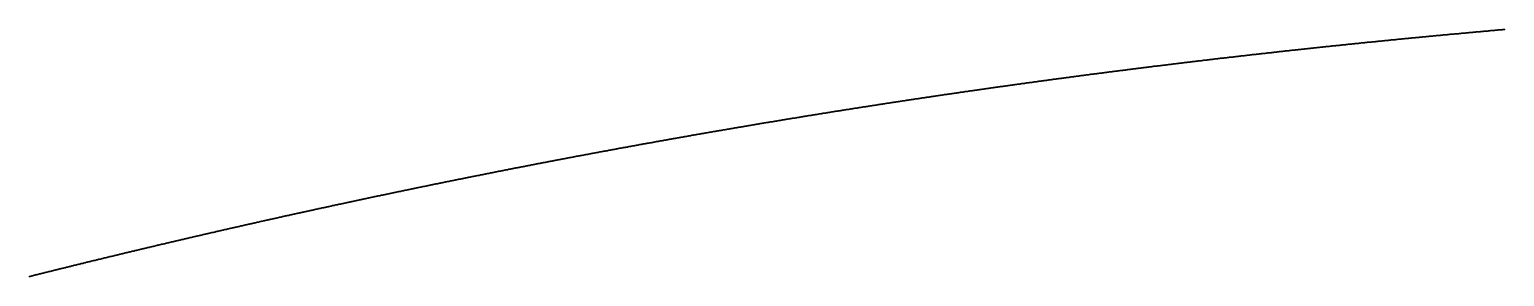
# Model space of a CAD drawing. Header units: metres. Extents: x 0 to 360, y 0 to 49.
# Drawn here: x 123.76 to 135, y 47.16 to 49.04 of the extents above; entities that cross this region are included whole.
import ezdxf

# ---------------------------------------------------------------- set-up
doc = ezdxf.new("R2010")
doc.units = ezdxf.units.M

msp = doc.modelspace()

# ---------------------------------------------------------------- linework, layer by layer
for p in [(134.791, 49.023), (134.797, 49.024), (134.803, 49.024), (134.809, 49.025), (134.815, 49.025), (134.82, 49.026), (134.826, 49.026), (134.832, 49.027), (134.838, 49.027), (134.844, 49.028), (134.849, 49.028), (134.855, 49.029), (134.861, 49.029), (134.867, 49.03), (134.873, 49.03), (134.879, 49.031), (134.884, 49.032), (134.89, 49.032), (134.896, 49.033), (134.902, 49.033), (134.908, 49.034), (134.914, 49.034), (134.919, 49.035), (134.925, 49.035), (134.931, 49.036), (134.937, 49.036), (134.943, 49.037), (134.949, 49.037), (134.954, 49.038), (134.96, 49.038), (134.966, 49.039), (134.972, 49.039), (134.978, 49.04), (134.984, 49.04), (134.989, 49.041), (134.995, 49.041), (135.001, 49.042), (133.642, 48.911), (133.648, 48.912), (133.653, 48.912), (133.659, 48.913), (133.665, 48.913), (133.671, 48.914), (133.677, 48.915), (133.683, 48.915), (133.688, 48.916), (133.694, 48.917), (133.7, 48.917), (133.706, 48.918), (133.712, 48.918), (133.718, 48.919), (133.723, 48.92), (133.729, 48.92), (133.735, 48.921), (133.741, 48.921), (133.747, 48.922), (133.753, 48.923), (133.758, 48.923), (133.764, 48.924), (133.77, 48.924), (133.776, 48.925), (133.782, 48.926), (133.788, 48.926), (133.794, 48.927), (133.799, 48.927), (133.805, 48.928), (133.811, 48.929), (133.817, 48.929), (133.823, 48.93), (133.829, 48.93), (133.834, 48.931), (133.84, 48.932), (133.846, 48.932), (133.852, 48.933), (133.858, 48.933), (133.864, 48.934), (133.869, 48.935), (133.875, 48.935), (133.881, 48.936), (133.887, 48.936), (133.893, 48.937), (133.899, 48.938), (133.904, 48.938), (133.91, 48.939), (133.916, 48.939), (133.922, 48.94), (133.928, 48.941), (133.934, 48.941), (133.939, 48.942), (133.945, 48.942), (133.951, 48.943), (133.957, 48.944), (133.963, 48.944), (133.969, 48.945), (133.974, 48.945), (133.98, 48.946), (133.986, 48.946), (133.992, 48.947), (133.998, 48.948), (134.004, 48.948), (134.009, 48.949), (134.015, 48.949), (134.021, 48.95), (134.027, 48.951), (134.033, 48.951), (134.039, 48.952), (134.044, 48.952), (134.05, 48.953), (134.056, 48.953), (134.062, 48.954), (134.068, 48.955), (134.074, 48.955), (134.079, 48.956), (134.085, 48.956), (134.091, 48.957), (134.097, 48.958), (134.103, 48.958), (134.109, 48.959), (134.114, 48.959), (134.12, 48.96), (134.126, 48.96), (134.132, 48.961), (134.138, 48.962), (134.144, 48.962), (134.149, 48.963), (134.155, 48.963), (134.161, 48.964), (134.167, 48.964), (134.173, 48.965), (134.179, 48.966), (134.184, 48.966), (134.19, 48.967), (134.196, 48.967), (134.202, 48.968), (134.208, 48.968), (134.214, 48.969), (134.219, 48.97), (134.225, 48.97), (134.231, 48.971), (134.237, 48.971), (134.243, 48.972), (134.249, 48.972), (134.254, 48.973), (134.26, 48.974), (134.266, 48.974), (134.272, 48.975), (134.278, 48.975), (134.284, 48.976), (134.289, 48.976), (134.295, 48.977), (134.301, 48.978), (134.307, 48.978), (134.313, 48.979), (134.319, 48.979), (134.324, 48.98), (134.33, 48.98), (134.336, 48.981), (134.342, 48.981), (134.348, 48.982), (134.354, 48.983), (134.359, 48.983), (134.365, 48.984), (134.371, 48.984), (134.377, 48.985), (134.383, 48.985), (134.389, 48.986), (134.394, 48.986), (134.4, 48.987), (134.406, 48.988), (134.412, 48.988), (134.418, 48.989), (134.424, 48.989), (134.429, 48.99), (134.435, 48.99), (134.441, 48.991), (134.447, 48.991), (134.453, 48.992), (134.459, 48.993), (134.465, 48.993), (134.47, 48.994), (134.476, 48.994), (134.482, 48.995), (134.488, 48.995), (134.494, 48.996), (134.5, 48.996), (134.505, 48.997), (134.511, 48.997), (134.517, 48.998), (134.523, 48.999), (134.529, 48.999), (134.535, 49), (134.54, 49), (134.546, 49.001), (134.552, 49.001), (134.558, 49.002), (134.564, 49.002), (134.57, 49.003), (134.575, 49.003), (134.581, 49.004), (134.587, 49.005), (134.593, 49.005), (134.599, 49.006), (134.605, 49.006), (134.61, 49.007), (134.616, 49.007), (134.622, 49.008), (134.628, 49.008), (134.634, 49.009), (134.64, 49.009), (134.645, 49.01), (134.651, 49.01), (134.657, 49.011), (134.663, 49.012), (134.669, 49.012), (134.675, 49.013), (134.68, 49.013), (134.686, 49.014), (134.692, 49.014), (134.698, 49.015), (134.704, 49.015), (134.71, 49.016), (134.715, 49.016), (134.721, 49.017), (134.727, 49.017), (134.733, 49.018), (134.739, 49.018), (134.745, 49.019), (134.75, 49.02), (134.756, 49.02), (134.762, 49.021), (134.768, 49.021), (134.774, 49.022), (134.78, 49.022), (134.785, 49.023), (132.638, 48.798), (132.643, 48.799), (132.649, 48.8), (132.655, 48.8), (132.661, 48.801), (132.667, 48.802), (132.673, 48.802), (132.678, 48.803), (132.684, 48.804), (132.69, 48.804), (132.696, 48.805), (132.702, 48.806), (132.708, 48.807), (132.714, 48.807), (132.719, 48.808), (132.725, 48.809), (132.731, 48.809), (132.737, 48.81), (132.743, 48.811), (132.749, 48.811), (132.754, 48.812), (132.76, 48.813), (132.766, 48.813), (132.772, 48.814), (132.778, 48.815), (132.784, 48.815), (132.789, 48.816), (132.795, 48.817), (132.801, 48.818), (132.807, 48.818), (132.813, 48.819), (132.819, 48.82), (132.824, 48.82), (132.83, 48.821), (132.836, 48.822), (132.842, 48.822), (132.848, 48.823), (132.854, 48.824), (132.86, 48.824), (132.865, 48.825), (132.871, 48.826), (132.877, 48.826), (132.883, 48.827), (132.889, 48.828), (132.895, 48.828), (132.9, 48.829), (132.906, 48.83), (132.912, 48.83), (132.918, 48.831), (132.924, 48.832), (132.93, 48.832), (132.935, 48.833), (132.941, 48.834), (132.947, 48.834), (132.953, 48.835), (132.959, 48.836), (132.965, 48.836), (132.97, 48.837), (132.976, 48.838), (132.982, 48.838), (132.988, 48.839), (132.994, 48.84), (133, 48.84), (133.005, 48.841), (133.011, 48.842), (133.017, 48.842), (133.023, 48.843), (133.029, 48.844), (133.035, 48.844), (133.041, 48.845), (133.046, 48.846), (133.052, 48.846), (133.058, 48.847), (133.064, 48.848), (133.07, 48.848), (133.076, 48.849), (133.081, 48.85), (133.087, 48.85), (133.093, 48.851), (133.099, 48.852), (133.105, 48.852), (133.111, 48.853), (133.116, 48.854), (133.122, 48.854), (133.128, 48.855), (133.134, 48.856), (133.14, 48.856), (133.146, 48.857), (133.151, 48.858), (133.157, 48.858), (133.163, 48.859), (133.169, 48.86), (133.175, 48.86), (133.181, 48.861), (133.186, 48.862), (133.192, 48.862), (133.198, 48.863), (133.204, 48.864), (133.21, 48.864), (133.216, 48.865), (133.222, 48.865), (133.227, 48.866), (133.233, 48.867), (133.239, 48.867), (133.245, 48.868), (133.251, 48.869), (133.257, 48.869), (133.262, 48.87), (133.268, 48.871), (133.274, 48.871), (133.28, 48.872), (133.286, 48.873), (133.292, 48.873), (133.297, 48.874), (133.303, 48.875), (133.309, 48.875), (133.315, 48.876), (133.321, 48.876), (133.327, 48.877), (133.332, 48.878), (133.338, 48.878), (133.344, 48.879), (133.35, 48.88), (133.356, 48.88), (133.362, 48.881), (133.367, 48.882), (133.373, 48.882), (133.379, 48.883), (133.385, 48.883), (133.391, 48.884), (133.397, 48.885), (133.402, 48.885), (133.408, 48.886), (133.414, 48.887), (133.42, 48.887), (133.426, 48.888), (133.432, 48.889), (133.437, 48.889), (133.443, 48.89), (133.449, 48.89), (133.455, 48.891), (133.461, 48.892), (133.467, 48.892), (133.473, 48.893), (133.478, 48.894), (133.484, 48.894), (133.49, 48.895), (133.496, 48.895), (133.502, 48.896), (133.508, 48.897), (133.513, 48.897), (133.519, 48.898), (133.525, 48.899), (133.531, 48.899), (133.537, 48.9), (133.543, 48.9), (133.548, 48.901), (133.554, 48.902), (133.56, 48.902), (133.566, 48.903), (133.572, 48.904), (133.578, 48.904), (133.583, 48.905), (133.589, 48.905), (133.595, 48.906), (133.601, 48.907), (133.607, 48.907), (133.613, 48.908), (133.618, 48.909), (133.624, 48.909), (133.63, 48.91), (133.636, 48.91), (131.744, 48.686), (131.75, 48.687), (131.756, 48.687), (131.761, 48.688), (131.767, 48.689), (131.773, 48.69), (131.779, 48.69), (131.785, 48.691), (131.791, 48.692), (131.796, 48.693), (131.802, 48.693), (131.808, 48.694), (131.814, 48.695), (131.82, 48.696), (131.826, 48.697), (131.831, 48.697), (131.837, 48.698), (131.843, 48.699), (131.849, 48.7), (131.855, 48.7), (131.861, 48.701), (131.867, 48.702), (131.872, 48.703), (131.878, 48.703), (131.884, 48.704), (131.89, 48.705), (131.896, 48.706), (131.902, 48.706), (131.907, 48.707), (131.913, 48.708), (131.919, 48.709), (131.925, 48.709), (131.931, 48.71), (131.937, 48.711), (131.943, 48.712), (131.948, 48.712), (131.954, 48.713), (131.96, 48.714), (131.966, 48.715), (131.972, 48.716), (131.978, 48.716), (131.983, 48.717), (131.989, 48.718), (131.995, 48.719), (132.001, 48.719), (132.007, 48.72), (132.013, 48.721), (132.018, 48.722), (132.024, 48.722), (132.03, 48.723), (132.036, 48.724), (132.042, 48.725), (132.048, 48.725), (132.054, 48.726), (132.059, 48.727), (132.065, 48.727), (132.071, 48.728), (132.077, 48.729), (132.083, 48.73), (132.089, 48.73), (132.094, 48.731), (132.1, 48.732), (132.106, 48.733), (132.112, 48.733), (132.118, 48.734), (132.124, 48.735), (132.129, 48.736), (132.135, 48.736), (132.141, 48.737), (132.147, 48.738), (132.153, 48.739), (132.159, 48.739), (132.165, 48.74), (132.17, 48.741), (132.176, 48.742), (132.182, 48.742), (132.188, 48.743), (132.194, 48.744), (132.2, 48.745), (132.205, 48.745), (132.211, 48.746), (132.217, 48.747), (132.223, 48.747), (132.229, 48.748), (132.235, 48.749), (132.24, 48.75), (132.246, 48.75), (132.252, 48.751), (132.258, 48.752), (132.264, 48.753), (132.27, 48.753), (132.275, 48.754), (132.281, 48.755), (132.287, 48.755), (132.293, 48.756), (132.299, 48.757), (132.305, 48.758), (132.311, 48.758), (132.316, 48.759), (132.322, 48.76), (132.328, 48.761), (132.334, 48.761), (132.34, 48.762), (132.346, 48.763), (132.351, 48.763), (132.357, 48.764), (132.363, 48.765), (132.369, 48.766), (132.375, 48.766), (132.381, 48.767), (132.386, 48.768), (132.392, 48.768), (132.398, 48.769), (132.404, 48.77), (132.41, 48.771), (132.416, 48.771), (132.422, 48.772), (132.427, 48.773), (132.433, 48.773), (132.439, 48.774), (132.445, 48.775), (132.451, 48.776), (132.457, 48.776), (132.462, 48.777), (132.468, 48.778), (132.474, 48.778), (132.48, 48.779), (132.486, 48.78), (132.492, 48.781), (132.497, 48.781), (132.503, 48.782), (132.509, 48.783), (132.515, 48.783), (132.521, 48.784), (132.527, 48.785), (132.532, 48.786), (132.538, 48.786), (132.544, 48.787), (132.55, 48.788), (132.556, 48.788), (132.562, 48.789), (132.568, 48.79), (132.573, 48.79), (132.579, 48.791), (132.585, 48.792), (132.591, 48.793), (132.597, 48.793), (132.603, 48.794), (132.608, 48.795), (132.614, 48.795), (132.62, 48.796), (132.626, 48.797), (132.632, 48.797), (130.931, 48.574), (130.937, 48.574), (130.943, 48.575), (130.949, 48.576), (130.955, 48.577), (130.961, 48.578), (130.966, 48.579), (130.972, 48.579), (130.978, 48.58), (130.984, 48.581), (130.99, 48.582), (130.996, 48.583), (131.002, 48.584), (131.007, 48.584), (131.013, 48.585), (131.019, 48.586), (131.025, 48.587), (131.031, 48.588), (131.037, 48.589), (131.042, 48.589), (131.048, 48.59), (131.054, 48.591), (131.06, 48.592), (131.066, 48.593), (131.072, 48.594), (131.078, 48.594), (131.083, 48.595), (131.089, 48.596), (131.095, 48.597), (131.101, 48.598), (131.107, 48.599), (131.113, 48.599), (131.118, 48.6), (131.124, 48.601), (131.13, 48.602), (131.136, 48.603), (131.142, 48.604), (131.148, 48.604), (131.154, 48.605), (131.159, 48.606), (131.165, 48.607), (131.171, 48.608), (131.177, 48.608), (131.183, 48.609), (131.189, 48.61), (131.194, 48.611), (131.2, 48.612), (131.206, 48.613), (131.212, 48.613), (131.218, 48.614), (131.224, 48.615), (131.23, 48.616), (131.235, 48.617), (131.241, 48.617), (131.247, 48.618), (131.253, 48.619), (131.259, 48.62), (131.265, 48.621), (131.27, 48.622), (131.276, 48.622), (131.282, 48.623), (131.288, 48.624), (131.294, 48.625), (131.3, 48.626), (131.306, 48.626), (131.311, 48.627), (131.317, 48.628), (131.323, 48.629), (131.329, 48.63), (131.335, 48.63), (131.341, 48.631), (131.346, 48.632), (131.352, 48.633), (131.358, 48.634), (131.364, 48.634), (131.37, 48.635), (131.376, 48.636), (131.381, 48.637), (131.387, 48.638), (131.393, 48.639), (131.399, 48.639), (131.405, 48.64), (131.411, 48.641), (131.417, 48.642), (131.422, 48.643), (131.428, 48.643), (131.434, 48.644), (131.44, 48.645), (131.446, 48.646), (131.452, 48.647), (131.457, 48.647), (131.463, 48.648), (131.469, 48.649), (131.475, 48.65), (131.481, 48.65), (131.487, 48.651), (131.493, 48.652), (131.498, 48.653), (131.504, 48.654), (131.51, 48.654), (131.516, 48.655), (131.522, 48.656), (131.528, 48.657), (131.533, 48.658), (131.539, 48.658), (131.545, 48.659), (131.551, 48.66), (131.557, 48.661), (131.563, 48.662), (131.569, 48.662), (131.574, 48.663), (131.58, 48.664), (131.586, 48.665), (131.592, 48.666), (131.598, 48.666), (131.604, 48.667), (131.609, 48.668), (131.615, 48.669), (131.621, 48.669), (131.627, 48.67), (131.633, 48.671), (131.639, 48.672), (131.644, 48.673), (131.65, 48.673), (131.656, 48.674), (131.662, 48.675), (131.668, 48.676), (131.674, 48.676), (131.68, 48.677), (131.685, 48.678), (131.691, 48.679), (131.697, 48.68), (131.703, 48.68), (131.709, 48.681), (131.715, 48.682), (131.72, 48.683), (131.726, 48.683), (131.732, 48.684), (131.738, 48.685), (130.177, 48.461), (130.183, 48.462), (130.189, 48.463), (130.194, 48.463), (130.2, 48.464), (130.206, 48.465), (130.212, 48.466), (130.218, 48.467), (130.224, 48.468), (130.23, 48.469), (130.235, 48.47), (130.241, 48.471), (130.247, 48.472), (130.253, 48.472), (130.259, 48.473), (130.265, 48.474), (130.271, 48.475), (130.276, 48.476), (130.282, 48.477), (130.288, 48.478), (130.294, 48.479), (130.3, 48.48), (130.306, 48.481), (130.311, 48.481), (130.317, 48.482), (130.323, 48.483), (130.329, 48.484), (130.335, 48.485), (130.341, 48.486), (130.347, 48.487), (130.352, 48.488), (130.358, 48.489), (130.364, 48.49), (130.37, 48.49), (130.376, 48.491), (130.382, 48.492), (130.388, 48.493), (130.393, 48.494), (130.399, 48.495), (130.405, 48.496), (130.411, 48.497), (130.417, 48.498), (130.423, 48.498), (130.428, 48.499), (130.434, 48.5), (130.44, 48.501), (130.446, 48.502), (130.452, 48.503), (130.458, 48.504), (130.464, 48.505), (130.469, 48.505), (130.475, 48.506), (130.481, 48.507), (130.487, 48.508), (130.493, 48.509), (130.499, 48.51), (130.504, 48.511), (130.51, 48.512), (130.516, 48.513), (130.522, 48.513), (130.528, 48.514), (130.534, 48.515), (130.54, 48.516), (130.545, 48.517), (130.551, 48.518), (130.557, 48.519), (130.563, 48.52), (130.569, 48.52), (130.575, 48.521), (130.581, 48.522), (130.586, 48.523), (130.592, 48.524), (130.598, 48.525), (130.604, 48.526), (130.61, 48.526), (130.616, 48.527), (130.621, 48.528), (130.627, 48.529), (130.633, 48.53), (130.639, 48.531), (130.645, 48.532), (130.651, 48.533), (130.657, 48.533), (130.662, 48.534), (130.668, 48.535), (130.674, 48.536), (130.68, 48.537), (130.686, 48.538), (130.692, 48.539), (130.697, 48.539), (130.703, 48.54), (130.709, 48.541), (130.715, 48.542), (130.721, 48.543), (130.727, 48.544), (130.733, 48.545), (130.738, 48.546), (130.744, 48.546), (130.75, 48.547), (130.756, 48.548), (130.762, 48.549), (130.768, 48.55), (130.774, 48.551), (130.779, 48.552), (130.785, 48.552), (130.791, 48.553), (130.797, 48.554), (130.803, 48.555), (130.809, 48.556), (130.814, 48.557), (130.82, 48.557), (130.826, 48.558), (130.832, 48.559), (130.838, 48.56), (130.844, 48.561), (130.85, 48.562), (130.855, 48.563), (130.861, 48.563), (130.867, 48.564), (130.873, 48.565), (130.879, 48.566), (130.885, 48.567), (130.89, 48.568), (130.896, 48.569), (130.902, 48.569), (130.908, 48.57), (130.914, 48.571), (130.92, 48.572), (130.926, 48.573), (129.481, 48.349), (129.486, 48.35), (129.492, 48.351), (129.498, 48.352), (129.504, 48.353), (129.51, 48.354), (129.516, 48.355), (129.522, 48.356), (129.527, 48.357), (129.533, 48.358), (129.539, 48.359), (129.545, 48.36), (129.551, 48.361), (129.557, 48.362), (129.562, 48.363), (129.568, 48.364), (129.574, 48.365), (129.58, 48.366), (129.586, 48.367), (129.592, 48.367), (129.598, 48.368), (129.603, 48.369), (129.609, 48.37), (129.615, 48.371), (129.621, 48.372), (129.627, 48.373), (129.633, 48.374), (129.639, 48.375), (129.644, 48.376), (129.65, 48.377), (129.656, 48.378), (129.662, 48.379), (129.668, 48.38), (129.674, 48.381), (129.68, 48.382), (129.685, 48.383), (129.691, 48.384), (129.697, 48.385), (129.703, 48.386), (129.709, 48.387), (129.715, 48.387), (129.721, 48.388), (129.726, 48.389), (129.732, 48.39), (129.738, 48.391), (129.744, 48.392), (129.75, 48.393), (129.756, 48.394), (129.761, 48.395), (129.767, 48.396), (129.773, 48.397), (129.779, 48.398), (129.785, 48.399), (129.791, 48.4), (129.797, 48.401), (129.802, 48.402), (129.808, 48.403), (129.814, 48.404), (129.82, 48.404), (129.826, 48.405), (129.832, 48.406), (129.838, 48.407), (129.843, 48.408), (129.849, 48.409), (129.855, 48.41), (129.861, 48.411), (129.867, 48.412), (129.873, 48.413), (129.879, 48.414), (129.884, 48.415), (129.89, 48.416), (129.896, 48.417), (129.902, 48.418), (129.908, 48.418), (129.914, 48.419), (129.919, 48.42), (129.925, 48.421), (129.931, 48.422), (129.937, 48.423), (129.943, 48.424), (129.949, 48.425), (129.955, 48.426), (129.96, 48.427), (129.966, 48.428), (129.972, 48.429), (129.978, 48.43), (129.984, 48.431), (129.99, 48.431), (129.996, 48.432), (130.001, 48.433), (130.007, 48.434), (130.013, 48.435), (130.019, 48.436), (130.025, 48.437), (130.031, 48.438), (130.036, 48.439), (130.042, 48.44), (130.048, 48.441), (130.054, 48.442), (130.06, 48.443), (130.066, 48.443), (130.072, 48.444), (130.077, 48.445), (130.083, 48.446), (130.089, 48.447), (130.095, 48.448), (130.101, 48.449), (130.107, 48.45), (130.113, 48.451), (130.118, 48.452), (130.124, 48.453), (130.13, 48.453), (130.136, 48.454), (130.142, 48.455), (130.148, 48.456), (130.154, 48.457), (130.159, 48.458), (130.165, 48.459), (130.171, 48.46), (128.819, 48.237), (128.825, 48.238), (128.831, 48.239), (128.836, 48.24), (128.842, 48.241), (128.848, 48.242), (128.854, 48.243), (128.86, 48.244), (128.866, 48.245), (128.872, 48.246), (128.877, 48.247), (128.883, 48.248), (128.889, 48.249), (128.895, 48.25), (128.901, 48.251), (128.907, 48.252), (128.913, 48.253), (128.918, 48.254), (128.924, 48.255), (128.93, 48.256), (128.936, 48.257), (128.942, 48.258), (128.948, 48.259), (128.954, 48.26), (128.959, 48.261), (128.965, 48.262), (128.971, 48.263), (128.977, 48.264), (128.983, 48.265), (128.989, 48.266), (128.995, 48.267), (129, 48.268), (129.006, 48.269), (129.012, 48.27), (129.018, 48.271), (129.024, 48.272), (129.03, 48.273), (129.036, 48.274), (129.041, 48.275), (129.047, 48.276), (129.053, 48.277), (129.059, 48.278), (129.065, 48.279), (129.071, 48.28), (129.077, 48.281), (129.082, 48.282), (129.088, 48.283), (129.094, 48.284), (129.1, 48.285), (129.106, 48.286), (129.112, 48.287), (129.118, 48.288), (129.123, 48.289), (129.129, 48.29), (129.135, 48.291), (129.141, 48.292), (129.147, 48.293), (129.153, 48.294), (129.159, 48.295), (129.164, 48.296), (129.17, 48.297), (129.176, 48.298), (129.182, 48.299), (129.188, 48.3), (129.194, 48.301), (129.2, 48.302), (129.205, 48.303), (129.211, 48.304), (129.217, 48.305), (129.223, 48.306), (129.229, 48.307), (129.235, 48.308), (129.241, 48.309), (129.246, 48.31), (129.252, 48.311), (129.258, 48.312), (129.264, 48.313), (129.27, 48.314), (129.276, 48.315), (129.282, 48.316), (129.287, 48.317), (129.293, 48.318), (129.299, 48.319), (129.305, 48.32), (129.311, 48.321), (129.317, 48.322), (129.322, 48.323), (129.328, 48.324), (129.334, 48.325), (129.34, 48.326), (129.346, 48.327), (129.352, 48.328), (129.358, 48.329), (129.363, 48.33), (129.369, 48.331), (129.375, 48.332), (129.381, 48.333), (129.387, 48.334), (129.393, 48.335), (129.399, 48.336), (129.404, 48.337), (129.41, 48.338), (129.416, 48.339), (129.422, 48.339), (129.428, 48.34), (129.434, 48.341), (129.44, 48.342), (129.445, 48.343), (129.451, 48.344), (129.457, 48.345), (129.463, 48.346), (129.469, 48.347), (129.475, 48.348), (128.192, 48.124), (128.198, 48.125), (128.204, 48.126), (128.21, 48.127), (128.215, 48.128), (128.221, 48.129), (128.227, 48.13), (128.233, 48.131), (128.239, 48.133), (128.245, 48.134), (128.251, 48.135), (128.256, 48.136), (128.262, 48.137), (128.268, 48.138), (128.274, 48.139), (128.28, 48.14), (128.286, 48.141), (128.292, 48.142), (128.297, 48.143), (128.303, 48.144), (128.309, 48.145), (128.315, 48.146), (128.321, 48.148), (128.327, 48.149), (128.333, 48.15), (128.339, 48.151), (128.344, 48.152), (128.35, 48.153), (128.356, 48.154), (128.362, 48.155), (128.368, 48.156), (128.374, 48.157), (128.38, 48.158), (128.385, 48.159), (128.391, 48.16), (128.397, 48.161), (128.403, 48.162), (128.409, 48.164), (128.415, 48.165), (128.421, 48.166), (128.426, 48.167), (128.432, 48.168), (128.438, 48.169), (128.444, 48.17), (128.45, 48.171), (128.456, 48.172), (128.462, 48.173), (128.467, 48.174), (128.473, 48.175), (128.479, 48.176), (128.485, 48.177), (128.491, 48.178), (128.497, 48.179), (128.503, 48.18), (128.508, 48.181), (128.514, 48.183), (128.52, 48.184), (128.526, 48.185), (128.532, 48.186), (128.538, 48.187), (128.544, 48.188), (128.549, 48.189), (128.555, 48.19), (128.561, 48.191), (128.567, 48.192), (128.573, 48.193), (128.579, 48.194), (128.585, 48.195), (128.59, 48.196), (128.596, 48.197), (128.602, 48.198), (128.608, 48.199), (128.614, 48.2), (128.62, 48.201), (128.626, 48.202), (128.631, 48.203), (128.637, 48.205), (128.643, 48.206), (128.649, 48.207), (128.655, 48.208), (128.661, 48.209), (128.667, 48.21), (128.672, 48.211), (128.678, 48.212), (128.684, 48.213), (128.69, 48.214), (128.696, 48.215), (128.702, 48.216), (128.708, 48.217), (128.713, 48.218), (128.719, 48.219), (128.725, 48.22), (128.731, 48.221), (128.737, 48.222), (128.743, 48.223), (128.749, 48.224), (128.754, 48.225), (128.76, 48.226), (128.766, 48.227), (128.772, 48.228), (128.778, 48.229), (128.784, 48.23), (128.79, 48.231), (128.795, 48.232), (128.801, 48.233), (128.807, 48.235), (128.813, 48.236), (127.6, 48.012), (127.606, 48.013), (127.612, 48.014), (127.618, 48.015), (127.623, 48.017), (127.629, 48.018), (127.635, 48.019), (127.641, 48.02), (127.647, 48.021), (127.653, 48.022), (127.659, 48.023), (127.664, 48.025), (127.67, 48.026), (127.676, 48.027), (127.682, 48.028), (127.688, 48.029), (127.694, 48.03), (127.7, 48.031), (127.706, 48.032), (127.711, 48.034), (127.717, 48.035), (127.723, 48.036), (127.729, 48.037), (127.735, 48.038), (127.741, 48.039), (127.747, 48.04), (127.752, 48.041), (127.758, 48.042), (127.764, 48.044), (127.77, 48.045), (127.776, 48.046), (127.782, 48.047), (127.788, 48.048), (127.793, 48.049), (127.799, 48.05), (127.805, 48.051), (127.811, 48.053), (127.817, 48.054), (127.823, 48.055), (127.829, 48.056), (127.834, 48.057), (127.84, 48.058), (127.846, 48.059), (127.852, 48.06), (127.858, 48.061), (127.864, 48.063), (127.87, 48.064), (127.876, 48.065), (127.881, 48.066), (127.887, 48.067), (127.893, 48.068), (127.899, 48.069), (127.905, 48.07), (127.911, 48.071), (127.917, 48.073), (127.922, 48.074), (127.928, 48.075), (127.934, 48.076), (127.94, 48.077), (127.946, 48.078), (127.952, 48.079), (127.958, 48.08), (127.963, 48.081), (127.969, 48.082), (127.975, 48.084), (127.981, 48.085), (127.987, 48.086), (127.993, 48.087), (127.999, 48.088), (128.004, 48.089), (128.01, 48.09), (128.016, 48.091), (128.022, 48.092), (128.028, 48.093), (128.034, 48.095), (128.04, 48.096), (128.046, 48.097), (128.051, 48.098), (128.057, 48.099), (128.063, 48.1), (128.069, 48.101), (128.075, 48.102), (128.081, 48.103), (128.087, 48.104), (128.092, 48.105), (128.098, 48.107), (128.104, 48.108), (128.11, 48.109), (128.116, 48.11), (128.122, 48.111), (128.128, 48.112), (128.133, 48.113), (128.139, 48.114), (128.145, 48.115), (128.151, 48.116), (128.157, 48.117), (128.163, 48.118), (128.169, 48.12), (128.174, 48.121), (128.18, 48.122), (128.186, 48.123), (127.031, 47.9), (127.037, 47.901), (127.043, 47.902), (127.049, 47.903), (127.055, 47.904), (127.06, 47.906), (127.066, 47.907), (127.072, 47.908), (127.078, 47.909), (127.084, 47.91), (127.09, 47.912), (127.096, 47.913), (127.101, 47.914), (127.107, 47.915), (127.113, 47.916), (127.119, 47.917), (127.125, 47.919), (127.131, 47.92), (127.137, 47.921), (127.143, 47.922), (127.148, 47.923), (127.154, 47.924), (127.16, 47.926), (127.166, 47.927), (127.172, 47.928), (127.178, 47.929), (127.184, 47.93), (127.189, 47.931), (127.195, 47.933), (127.201, 47.934), (127.207, 47.935), (127.213, 47.936), (127.219, 47.937), (127.225, 47.938), (127.23, 47.94), (127.236, 47.941), (127.242, 47.942), (127.248, 47.943), (127.254, 47.944), (127.26, 47.945), (127.266, 47.947), (127.272, 47.948), (127.277, 47.949), (127.283, 47.95), (127.289, 47.951), (127.295, 47.952), (127.301, 47.954), (127.307, 47.955), (127.313, 47.956), (127.318, 47.957), (127.324, 47.958), (127.33, 47.959), (127.336, 47.961), (127.342, 47.962), (127.348, 47.963), (127.354, 47.964), (127.36, 47.965), (127.365, 47.966), (127.371, 47.967), (127.377, 47.969), (127.383, 47.97), (127.389, 47.971), (127.395, 47.972), (127.401, 47.973), (127.406, 47.974), (127.412, 47.976), (127.418, 47.977), (127.424, 47.978), (127.43, 47.979), (127.436, 47.98), (127.442, 47.981), (127.448, 47.982), (127.453, 47.984), (127.459, 47.985), (127.465, 47.986), (127.471, 47.987), (127.477, 47.988), (127.483, 47.989), (127.489, 47.99), (127.494, 47.992), (127.5, 47.993), (127.506, 47.994), (127.512, 47.995), (127.518, 47.996), (127.524, 47.997), (127.53, 47.998), (127.535, 48), (127.541, 48.001), (127.547, 48.002), (127.553, 48.003), (127.559, 48.004), (127.565, 48.005), (127.571, 48.006), (127.577, 48.008), (127.582, 48.009), (127.588, 48.01), (127.594, 48.011), (126.479, 47.786), (126.485, 47.787), (126.491, 47.789), (126.497, 47.79), (126.503, 47.791), (126.509, 47.792), (126.515, 47.794), (126.52, 47.795), (126.526, 47.796), (126.532, 47.797), (126.538, 47.798), (126.544, 47.8), (126.55, 47.801), (126.556, 47.802), (126.562, 47.803), (126.567, 47.805), (126.573, 47.806), (126.579, 47.807), (126.585, 47.808), (126.591, 47.809), (126.597, 47.811), (126.603, 47.812), (126.609, 47.813), (126.614, 47.814), (126.62, 47.816), (126.626, 47.817), (126.632, 47.818), (126.638, 47.819), (126.644, 47.82), (126.65, 47.822), (126.655, 47.823), (126.661, 47.824), (126.667, 47.825), (126.673, 47.827), (126.679, 47.828), (126.685, 47.829), (126.691, 47.83), (126.697, 47.831), (126.702, 47.833), (126.708, 47.834), (126.714, 47.835), (126.72, 47.836), (126.726, 47.837), (126.732, 47.839), (126.738, 47.84), (126.744, 47.841), (126.749, 47.842), (126.755, 47.844), (126.761, 47.845), (126.767, 47.846), (126.773, 47.847), (126.779, 47.848), (126.785, 47.85), (126.79, 47.851), (126.796, 47.852), (126.802, 47.853), (126.808, 47.854), (126.814, 47.856), (126.82, 47.857), (126.826, 47.858), (126.832, 47.859), (126.837, 47.86), (126.843, 47.862), (126.849, 47.863), (126.855, 47.864), (126.861, 47.865), (126.867, 47.866), (126.873, 47.868), (126.878, 47.869), (126.884, 47.87), (126.89, 47.871), (126.896, 47.872), (126.902, 47.874), (126.908, 47.875), (126.914, 47.876), (126.92, 47.877), (126.925, 47.878), (126.931, 47.88), (126.937, 47.881), (126.943, 47.882), (126.949, 47.883), (126.955, 47.884), (126.961, 47.885), (126.966, 47.887), (126.972, 47.888), (126.978, 47.889), (126.984, 47.89), (126.99, 47.891), (126.996, 47.893), (127.002, 47.894), (127.008, 47.895), (127.013, 47.896), (127.019, 47.897), (127.025, 47.899), (125.957, 47.674), (125.963, 47.676), (125.969, 47.677), (125.974, 47.678), (125.98, 47.679), (125.986, 47.681), (125.992, 47.682), (125.998, 47.683), (126.004, 47.685), (126.01, 47.686), (126.016, 47.687), (126.021, 47.688), (126.027, 47.69), (126.033, 47.691), (126.039, 47.692), (126.045, 47.693), (126.051, 47.695), (126.057, 47.696), (126.063, 47.697), (126.068, 47.699), (126.074, 47.7), (126.08, 47.701), (126.086, 47.702), (126.092, 47.704), (126.098, 47.705), (126.104, 47.706), (126.11, 47.707), (126.115, 47.709), (126.121, 47.71), (126.127, 47.711), (126.133, 47.712), (126.139, 47.714), (126.145, 47.715), (126.151, 47.716), (126.156, 47.718), (126.162, 47.719), (126.168, 47.72), (126.174, 47.721), (126.18, 47.723), (126.186, 47.724), (126.192, 47.725), (126.198, 47.726), (126.203, 47.728), (126.209, 47.729), (126.215, 47.73), (126.221, 47.731), (126.227, 47.733), (126.233, 47.734), (126.239, 47.735), (126.245, 47.736), (126.25, 47.738), (126.256, 47.739), (126.262, 47.74), (126.268, 47.741), (126.274, 47.743), (126.28, 47.744), (126.286, 47.745), (126.292, 47.746), (126.297, 47.748), (126.303, 47.749), (126.309, 47.75), (126.315, 47.751), (126.321, 47.753), (126.327, 47.754), (126.333, 47.755), (126.339, 47.756), (126.344, 47.758), (126.35, 47.759), (126.356, 47.76), (126.362, 47.761), (126.368, 47.763), (126.374, 47.764), (126.38, 47.765), (126.385, 47.766), (126.391, 47.768), (126.397, 47.769), (126.403, 47.77), (126.409, 47.771), (126.415, 47.773), (126.421, 47.774), (126.427, 47.775), (126.432, 47.776), (126.438, 47.778), (126.444, 47.779), (126.45, 47.78), (126.456, 47.781), (126.462, 47.782), (126.468, 47.784), (126.474, 47.785), (125.452, 47.562), (125.457, 47.564), (125.463, 47.565), (125.469, 47.566), (125.475, 47.568), (125.481, 47.569), (125.487, 47.57), (125.493, 47.572), (125.499, 47.573), (125.504, 47.574), (125.51, 47.576), (125.516, 47.577), (125.522, 47.578), (125.528, 47.58), (125.534, 47.581), (125.54, 47.582), (125.546, 47.583), (125.551, 47.585), (125.557, 47.586), (125.563, 47.587), (125.569, 47.589), (125.575, 47.59), (125.581, 47.591), (125.587, 47.593), (125.593, 47.594), (125.598, 47.595), (125.604, 47.597), (125.61, 47.598), (125.616, 47.599), (125.622, 47.601), (125.628, 47.602), (125.634, 47.603), (125.64, 47.604), (125.645, 47.606), (125.651, 47.607), (125.657, 47.608), (125.663, 47.61), (125.669, 47.611), (125.675, 47.612), (125.681, 47.614), (125.687, 47.615), (125.692, 47.616), (125.698, 47.618), (125.704, 47.619), (125.71, 47.62), (125.716, 47.621), (125.722, 47.623), (125.728, 47.624), (125.734, 47.625), (125.739, 47.627), (125.745, 47.628), (125.751, 47.629), (125.757, 47.631), (125.763, 47.632), (125.769, 47.633), (125.775, 47.634), (125.781, 47.636), (125.786, 47.637), (125.792, 47.638), (125.798, 47.64), (125.804, 47.641), (125.81, 47.642), (125.816, 47.643), (125.822, 47.645), (125.828, 47.646), (125.833, 47.647), (125.839, 47.649), (125.845, 47.65), (125.851, 47.651), (125.857, 47.653), (125.863, 47.654), (125.869, 47.655), (125.875, 47.656), (125.88, 47.658), (125.886, 47.659), (125.892, 47.66), (125.898, 47.662), (125.904, 47.663), (125.91, 47.664), (125.916, 47.665), (125.922, 47.667), (125.927, 47.668), (125.933, 47.669), (125.939, 47.671), (125.945, 47.672), (125.951, 47.673), (124.958, 47.449), (124.964, 47.451), (124.97, 47.452), (124.975, 47.453), (124.981, 47.455), (124.987, 47.456), (124.993, 47.457), (124.999, 47.459), (125.005, 47.46), (125.011, 47.461), (125.017, 47.463), (125.022, 47.464), (125.028, 47.466), (125.034, 47.467), (125.04, 47.468), (125.046, 47.47), (125.052, 47.471), (125.058, 47.472), (125.064, 47.474), (125.069, 47.475), (125.075, 47.476), (125.081, 47.478), (125.087, 47.479), (125.093, 47.481), (125.099, 47.482), (125.105, 47.483), (125.111, 47.485), (125.116, 47.486), (125.122, 47.487), (125.128, 47.489), (125.134, 47.49), (125.14, 47.491), (125.146, 47.493), (125.152, 47.494), (125.158, 47.495), (125.164, 47.497), (125.169, 47.498), (125.175, 47.499), (125.181, 47.501), (125.187, 47.502), (125.193, 47.504), (125.199, 47.505), (125.205, 47.506), (125.211, 47.508), (125.216, 47.509), (125.222, 47.51), (125.228, 47.512), (125.234, 47.513), (125.24, 47.514), (125.246, 47.516), (125.252, 47.517), (125.258, 47.518), (125.263, 47.52), (125.269, 47.521), (125.275, 47.522), (125.281, 47.524), (125.287, 47.525), (125.293, 47.526), (125.299, 47.528), (125.305, 47.529), (125.31, 47.53), (125.316, 47.532), (125.322, 47.533), (125.328, 47.534), (125.334, 47.536), (125.34, 47.537), (125.346, 47.538), (125.352, 47.54), (125.357, 47.541), (125.363, 47.542), (125.369, 47.544), (125.375, 47.545), (125.381, 47.546), (125.387, 47.548), (125.393, 47.549), (125.399, 47.55), (125.405, 47.552), (125.41, 47.553), (125.416, 47.554), (125.422, 47.556), (125.428, 47.557), (125.434, 47.558), (125.44, 47.56), (125.446, 47.561), (124.481, 47.337), (124.487, 47.338), (124.493, 47.339), (124.499, 47.341), (124.505, 47.342), (124.511, 47.344), (124.517, 47.345), (124.523, 47.346), (124.528, 47.348), (124.534, 47.349), (124.54, 47.351), (124.546, 47.352), (124.552, 47.353), (124.558, 47.355), (124.564, 47.356), (124.57, 47.358), (124.575, 47.359), (124.581, 47.36), (124.587, 47.362), (124.593, 47.363), (124.599, 47.365), (124.605, 47.366), (124.611, 47.367), (124.617, 47.369), (124.623, 47.37), (124.628, 47.372), (124.634, 47.373), (124.64, 47.374), (124.646, 47.376), (124.652, 47.377), (124.658, 47.379), (124.664, 47.38), (124.67, 47.381), (124.675, 47.383), (124.681, 47.384), (124.687, 47.386), (124.693, 47.387), (124.699, 47.388), (124.705, 47.39), (124.711, 47.391), (124.717, 47.393), (124.723, 47.394), (124.728, 47.395), (124.734, 47.397), (124.74, 47.398), (124.746, 47.4), (124.752, 47.401), (124.758, 47.402), (124.764, 47.404), (124.77, 47.405), (124.775, 47.406), (124.781, 47.408), (124.787, 47.409), (124.793, 47.411), (124.799, 47.412), (124.805, 47.413), (124.811, 47.415), (124.817, 47.416), (124.823, 47.418), (124.828, 47.419), (124.834, 47.42), (124.84, 47.422), (124.846, 47.423), (124.852, 47.424), (124.858, 47.426), (124.864, 47.427), (124.87, 47.429), (124.875, 47.43), (124.881, 47.431), (124.887, 47.433), (124.893, 47.434), (124.899, 47.435), (124.905, 47.437), (124.911, 47.438), (124.917, 47.44), (124.922, 47.441), (124.928, 47.442), (124.934, 47.444), (124.94, 47.445), (124.946, 47.446), (124.952, 47.448), (124.022, 47.225), (124.028, 47.226), (124.034, 47.228), (124.04, 47.229), (124.046, 47.231), (124.052, 47.232), (124.058, 47.233), (124.063, 47.235), (124.069, 47.236), (124.075, 47.238), (124.081, 47.239), (124.087, 47.241), (124.093, 47.242), (124.099, 47.244), (124.105, 47.245), (124.111, 47.246), (124.116, 47.248), (124.122, 47.249), (124.128, 47.251), (124.134, 47.252), (124.14, 47.254), (124.146, 47.255), (124.152, 47.257), (124.158, 47.258), (124.164, 47.259), (124.169, 47.261), (124.175, 47.262), (124.181, 47.264), (124.187, 47.265), (124.193, 47.267), (124.199, 47.268), (124.205, 47.27), (124.211, 47.271), (124.217, 47.272), (124.222, 47.274), (124.228, 47.275), (124.234, 47.277), (124.24, 47.278), (124.246, 47.28), (124.252, 47.281), (124.258, 47.282), (124.264, 47.284), (124.269, 47.285), (124.275, 47.287), (124.281, 47.288), (124.287, 47.29), (124.293, 47.291), (124.299, 47.292), (124.305, 47.294), (124.311, 47.295), (124.317, 47.297), (124.322, 47.298), (124.328, 47.3), (124.334, 47.301), (124.34, 47.302), (124.346, 47.304), (124.352, 47.305), (124.358, 47.307), (124.364, 47.308), (124.37, 47.31), (124.375, 47.311), (124.381, 47.312), (124.387, 47.314), (124.393, 47.315), (124.399, 47.317), (124.405, 47.318), (124.411, 47.32), (124.417, 47.321), (124.422, 47.322), (124.428, 47.324), (124.434, 47.325), (124.44, 47.327), (124.446, 47.328), (124.452, 47.329), (124.458, 47.331), (124.464, 47.332), (124.47, 47.334), (124.475, 47.335), (123.757, 47.159), (123.763, 47.16), (123.769, 47.162), (123.775, 47.163), (123.781, 47.165), (123.787, 47.166), (123.793, 47.168), (123.799, 47.169), (123.804, 47.171), (123.81, 47.172), (123.816, 47.174), (123.822, 47.175), (123.828, 47.176), (123.834, 47.178), (123.84, 47.179), (123.846, 47.181), (123.852, 47.182), (123.857, 47.184), (123.863, 47.185), (123.869, 47.187), (123.875, 47.188), (123.881, 47.19), (123.887, 47.191), (123.893, 47.193), (123.899, 47.194), (123.905, 47.196), (123.91, 47.197), (123.916, 47.198), (123.922, 47.2), (123.928, 47.201), (123.934, 47.203), (123.94, 47.204), (123.946, 47.206), (123.952, 47.207), (123.958, 47.209), (123.963, 47.21), (123.969, 47.212), (123.975, 47.213), (123.981, 47.215), (123.987, 47.216), (123.993, 47.217), (123.999, 47.219), (124.005, 47.22), (124.011, 47.222), (124.016, 47.223)]:
    msp.add_point(p)

doc.saveas('drawing.dxf')
